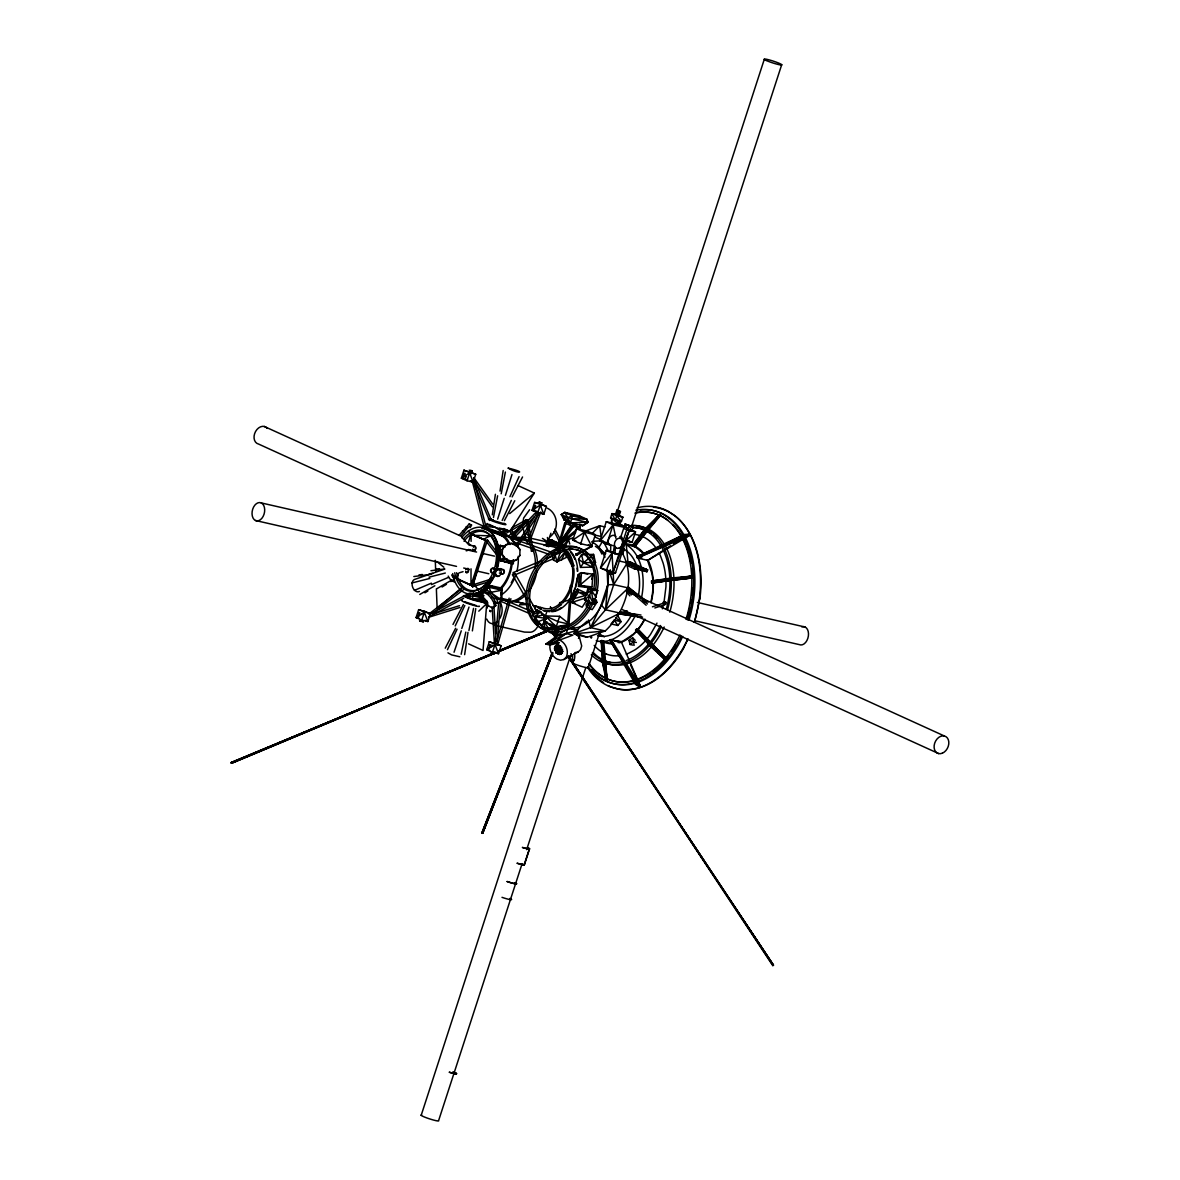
<?xml version="1.0" encoding="UTF-8"?>
<svg xmlns="http://www.w3.org/2000/svg" width="1180" height="1180" viewBox="0 0 1180 1180"><rect width="100%" height="100%" fill="white"/><g stroke="black" fill="none" stroke-linecap="round" stroke-linejoin="round"><path stroke-width="1.5" d="M468.327 542.638L471.115 534.038L487.207 540.986L472.678 585.678L470.982 585.295L471.026 568.819M471.1 541.369L471.115 534.038L487.207 540.986L471.115 534.038M458.268 573.583L456.586 578.746L472.678 585.678L472.693 582.02M519.997 555.234L516.398 560.087L510.97 561.606L505.556 559.703L502.223 555.087L502.238 549.511L505.837 544.659L511.25 543.125L516.678 545.027L520.011 549.659L519.76 555.677M502.223 555.087L502.474 549.054M569.35 628.557L572.226 628.822L572.241 626.801L574.159 627.834L574.159 629.855M619.028 516.014L619.102 511.309L616.83 510.276L615.4 514.672L619.028 516.014L620.459 511.619L616.83 510.276L617.671 515.704L619.102 511.309L620.459 511.619L616.83 510.276M505.188 533.773L527.46 521.295L526.486 519.746L526.811 520.97L527.77 520.69L526.59 519.643L512.268 527.667M610.444 570.147L609.868 573.716L612.995 572.108L629.22 530.366L615.577 572.698L612.45 574.306L609.868 573.716L609.986 570.132M610.562 552.211L610.798 545.042M611.491 523.537L611.653 518.168L617.937 523.846L627.288 528.109L613.113 572.153L600.532 567.978L606.255 550.381L618.822 554.556L606.255 550.381M637.141 596.106L627.362 588.628L628.085 587.286L648.115 602.198M457.176 578.908L458.179 580.118L458.725 578.908M513.477 560.117L513.3 563.538L511.884 563.893L499.819 560.323L498.712 545.691L504.981 546.428M557.388 631.698L555.588 636.286L556.208 626.875L559.63 616.314L545.455 615.916L546.738 611.963M578.48 586.357L579.395 573.569L581.475 572.669L592.906 574.129L591.976 586.932L589.897 587.817L578.48 586.357L592.906 574.129L591.77 579.262M567.536 625.887L569.586 598.437M570.264 589.292L570.53 585.634L571.695 585.56L568.893 626.093M479.006 600.06L486.706 603.585L483.033 650.475L468.549 643.838M593.26 558.022L593.54 554.379L581.534 554.718L578.539 559.379L580.53 567.418L592.522 567.093L595.531 562.432L593.54 554.379L583.525 562.757L580.53 567.418M541.532 560.707L513.064 572.639L514.023 575.132M495.202 642.805L498.668 602.892M496.839 644.959L501.426 592.331M554.526 648.867L554.703 646.935L556.945 644.752L560.323 645.814L562.772 651.449L561.09 654.295L557.801 654.074L554.526 648.867L556.237 652.761L559.526 654.605M556.945 644.752L556.237 652.761L561.09 654.295M534.555 620.061L534.909 616.712L540.632 611.683L546.428 618.482L541.974 625.341L538.404 623.719L534.555 620.061L538.124 621.683L541.974 625.341M614.824 554.231L615.562 547.077M490.349 611.137C489.331 610.355 491.632 612.125 489.685 610.753M464.625 654.635L467.988 632.362M472.369 630.887L475.747 608.6M492.311 514.849L495.408 494.287M500.055 491.101L503.167 470.525M522.888 522.828L523.669 517.99L529.628 509.716M613.335 552.343L614.19 547.004M651.154 601.018L652.378 594.145A50.401 33.35 -77.1 0 0 652.924 582.153M664.03 602.154L665.933 586.917A62.024 41.049 -77.1 0 0 663.116 563.096L660.608 556.208A61.493 40.695 -77.1 0 0 659.089 553.037M699.784 598.732L694.607 622.081M493.461 517.533L497.621 495.792M501.205 493.786L505.379 472.059M582.994 518.477L579.056 515.69L572.492 515.94L570.486 522.873L582.728 525.661L588.23 522.194L586.77 519.2L579.056 515.69L564.778 512.43L561.326 514.583L564.247 520.041L570.486 522.873L588.23 522.194M472.915 535.042C472.162 533.508 472.826 533.714 472.59 535.042M461.159 654.266L465.79 632.111M468.917 630.518L473.534 608.379M591.165 603.039L593.54 604.116L597.729 590.487L594.159 588.864L587.788 588.864L584.557 599.838L589.971 602.493L584.557 599.838L589.484 595.723L591.357 590.487L597.729 590.487L587.788 588.864L588.333 592.272M596.21 597.183L591.357 590.487L585.914 594.101L589.484 595.723L588.127 601.461L593.54 604.116L591.357 590.487L587.788 588.864M662.364 608.821L663.278 605.502M472.678 585.678L485.511 540.587L470.982 585.295L456.586 578.746L458.459 573.628M496.721 641.256L509.141 598.157M497.518 645.239L510.911 598.688M558.627 644.87L556.237 652.761L562.24 653.189M575.796 532.018L558.966 545.824L558.184 545.396L564.748 522.784L566.046 523.242L560.78 540.366M553.464 560.175L555.116 554.939L566.371 549.939L566.061 557.624L557.034 561.813L553.464 560.175L551.547 553.317M497.65 519.126L504.214 498.314M505.409 495.379L511.973 474.567M418.664 609.647L416.083 617.568L421.747 620.134L427.868 621.536L430.435 613.615L418.664 609.647L430.435 613.615M463.947 470.274L461.365 478.195L467.029 480.762L473.15 482.163L475.732 474.242L463.947 470.274L475.732 474.242M421.747 620.134L424.771 611.034M489.317 641.802L486.735 649.723L492.399 652.289L498.521 653.691L501.102 645.77L489.317 641.802L501.102 645.77M537.697 512.931L540.72 503.816L534.599 502.429L532.018 510.35L543.803 514.318L546.384 506.397L542.136 504.465M492.399 652.289L495.423 643.189M547.343 546.296L548.449 542.859M559.526 543.832L549.733 539.747L549.438 540.632L552.447 540.381L558.494 543.125M548.479 546.665L549.6 543.198L547.904 542.417L547.609 543.302L552.579 544.526L547.609 543.302L562.757 545.898M547.49 539.245L552.447 540.381L552.166 541.251L558.332 543.611M572.285 526.546L571.135 525.749L558.096 545.293L559.128 545.676L572.285 526.546L572.521 523.345L567.846 521.206M576.519 528.655L572.802 540.101L580.737 543.715L591.608 546.192L595.325 534.747L587.404 531.133L576.519 528.655L584.454 532.269L595.325 534.747M580.678 525.203L579.823 527.844L571.666 525.985L565.441 523.138L566.297 520.498L571.666 525.985M580.737 543.715L584.454 532.269L587.404 531.133M606.269 521.722L613.069 524.82L623.94 527.298L617.14 524.2L606.269 521.722L599.971 541.089L606.771 544.172L614.544 545.957M616.491 514.672L611.963 513.639L610.532 518.035L621.388 521.604L622.819 517.209L619.618 515.749M421.172 1115.351L570.574 655.549M616.019 515.69L764.271 59.383M609.868 573.716L615.577 572.698L606.314 570.604L613.054 551.93M620.267 538.596L625.09 524.156L633.129 526.885L631.713 531.28L623.659 528.552M574.262 633.336L590.59 627.642L601.21 605.001L607.788 584.764L607.154 570.663M522.121 863.627L438.606 1120.617A9.307 0.944 18 0 1 429.092 1118.714A9.307 0.944 18 0 1 421.584 1114.982M526.663 849.63L585.737 667.806M622.657 554.172L624.368 548.921M626.064 543.685L627.2 540.189M631.743 526.192L781.721 64.649M524.259 864.601L529.407 848.759M599.779 632.111L588.274 667.541A9.307 0.944 18 0 1 582.728 666.744A9.307 0.944 18 0 1 572.639 663.219M524.422 864.66L529.569 848.818M575.87 634.648L587.242 637.244L605.207 630.976C625.975 611.771 636.61 577.286 621.624 551.842M663.647 601.682L663.072 603.437L664.207 603.953L665.564 604.263L666.139 602.508L663.647 601.682L666.139 602.508M663.676 603.29L664.738 604.706L664.856 603.128M499.494 528.124L502.474 528.802L505.438 534.334L504.568 536.959L482.812 527.962L483.24 526.649L488.771 524.245L493.447 526.383M461.793 628.468L469.006 607.066M454.049 652.23L461.262 630.813M500.895 593.496L502.016 588.215L489.11 585.265L479.021 592.286L479.301 594.44L482.605 596.048M552.727 553.863L555.116 554.939L557.034 561.813L560.471 551.916L558.096 550.824M546.237 546.296L550.913 533.242M568.17 627.966L566.12 633.557L555.101 641.743L545.868 644.103L549.954 645.032L559.173 642.672L555.101 641.743L572.92 635.106L566.12 633.557L556.886 635.917L545.868 644.103L559.173 642.672M558.804 630.769L556.886 635.917L565.353 629.958M526.87 543.7L537.755 514.687M528.625 544.304L540.794 511.884M470.053 471.661L467.029 480.762L467.487 479.582M622.14 548.966L629.235 530.38M486.455 540.809C488.284 538.582 488.284 543.552 486.249 541.355L497.252 555.529M482.31 832.593L482.119 833.316L552.668 653.661L482.664 833.331L551.871 653.735M560.058 548.036L562.27 547.077M540.868 607.243L541.163 609.175M482.119 833.316L552.727 652.437L482.664 833.331L481.912 832.859L551.856 653.691M481.912 832.859L551.547 655.151M554.998 629.928L556.208 626.875L568.111 624.633M587.891 601.726L586.018 604.662L586.637 607.081L589.336 600.591M586.829 599.927L582.153 607.228L571.813 602.449L577.581 589.13L586.445 593.23M624.692 541.915L625.887 542.874L624.279 542.874M626.034 542.52L628.07 562.934L626.315 563.273M509.922 496.677L519.082 476.617M502.178 520.424L511.324 500.364M455.215 625.961L464.817 605.473M447.456 649.693L457.058 629.206M565.486 545.883L568.524 539.408L573.421 537.711M561.444 560.161L566.371 549.939L563.996 548.862M684.105 647.009L688.043 639M656.98 623.084L650.505 634.398A62.024 41.049 -77.1 0 1 646.699 639.324M512.135 496.928L522.548 476.986M504.376 520.66L514.79 500.733M453.002 624.441L463.401 604.499M445.244 648.189L455.657 628.247M470.215 527.549L471.558 525.041L469.168 523.964L459.345 535.012L460.746 536.207L467.649 527.829L471.558 525.041M520.011 549.659L516.427 545.47L511.014 543.567L505.586 545.101L502.238 549.511M421.939 613.969L421.083 614.588M516.398 560.087L511.22 561.178L505.807 559.261L502.459 554.63M567.919 656.478L773.475 965.107L772.753 965.594L568.2 656.272L773.431 965.166L772.753 965.594M549.821 627.642L552.845 629.014L554.939 625.194M560.323 645.814L556.237 652.761L562.772 651.449M501.294 529.127L509.908 531.354L534.348 493.063L518.271 485.673M571.017 599.351L577.581 589.13L578.362 592.213L571.813 602.449L574.985 603.01M586.637 607.081L589.44 602.7M515.985 545.485L537.608 512.076M517.489 546.458L539.098 513.079M497.636 553.037L487.724 540.293L486.573 541.296M574.173 653.587C575.796 655.062 573.908 664.193 572.787 660.092M526.59 519.643L526.9 521.029M571.12 527.652L557.978 544.924L558.804 545.735L558.155 544.732L579.188 527.475L580 528.566L579.188 527.475M562.432 541.325L574.483 525.498M648.203 529.201L659.443 514.701L644.855 529.024L633.365 546.311L634.707 546.62L645.962 532.106M625.194 526.575L617.937 523.846L619.913 521.339L613.069 518.802M557.034 561.813L566.371 549.939L560.058 550.175M651.567 524.259L653.823 521.53M656.065 518.787L659.443 514.701L645.991 529.54L633.365 546.311L660.594 515.218L645.991 529.54L644.855 529.024L632.229 545.794L641.699 534.982M634.707 546.62L660.594 515.218M590.531 637.244L591.313 638.159L591.8 637.053M575.914 554.143L576.548 555.382L591.947 546.148L575.914 554.143L576.548 555.382M591.269 545.691L591.918 546.93M555.647 631.374L553.391 634.058L548.848 631.993M615.547 617.76L621.019 621.683L614.22 620.134L611.034 623.925L617.833 625.474L621.019 621.683L618.231 616.373M561.665 547.579L568.524 539.408L569.748 544.039M526.649 599.499L512.385 574.719L514.598 573.377M549.851 536.929C559.63 529.687 558.14 513.477 547.284 508.152M652.348 522.814L659.443 514.701M558.966 545.824L558.155 544.732M489.656 610.34L490.467 611.756L490.865 610.679M510.704 537.284L526.28 519.938M586.327 595.222L559.718 602.67L559.364 604.425L560.766 605.237M578.466 638.454L579.469 637.377L574.114 632.598M565.618 553.641L572.182 566.312L572.831 565.943M510.394 539.068L536.782 511.456M511.692 540.411L534.304 516.722M574.114 633.867L577.684 630.135L569.763 628.335M592.065 533.596L599.72 525.749L605.045 526.959M549.983 645.15A11.181 8.009 62.1 0 0 556.857 659.03L560.515 660.195L563.848 659.532L566.282 657.157C569.129 651.006 565.825 642.997 559.807 640.135M563.848 659.532L578.156 651.994L580.59 649.62L581.696 645.947L579.469 637.377M561.71 647.422L556.237 652.761L554.703 646.935M478.8 611.166L486.706 603.585L473.239 598.555M471.425 473.652L470.289 473.357M503.403 523.551L491.19 519.864L493.329 519.893M540.322 505.217L541.34 505.63M447.943 652.835L451.616 654.9L459.861 656.788M572.92 660.623L574.262 660.24M665.004 601.992L663.072 603.437L665.564 604.263L664.768 602.198L664.428 603.747M532.475 614.072L537.062 610.06L540.632 611.683L532.888 614.514M575.279 631.58L587.212 621.108M504.435 557.108L499.819 560.323L513.3 563.538L513.241 560.146M461.306 588.024L437.131 608.438L436.364 588.82M509.716 513.58L534.348 493.063M486.662 540.897L487.65 540.248M494.214 601.682L497.532 603.29L501.795 600.192L502.016 590.221L489.095 587.286L479.301 594.44L482.841 595.369M527.917 520.38L526.118 520.557L527.917 520.38L533.212 550.957L531.442 551.252M428.93 613.969L460.997 589.248M432.898 613.231L463.504 589.631M485.452 602.316L486.912 601.21C481.101 596.726 489.612 608.054 486.912 601.21M632.229 635.061L623.01 641.035L618.246 642.658M492.635 607.98L495.821 605.591C495.452 599.44 490.998 593.525 485.201 591.446L482.015 593.835C482.384 599.986 486.839 605.9 492.635 607.98L493.992 606.963M483.829 592.463L487.34 594.056L488.697 593.038M495.821 605.591L494.45 606.609L493.904 602.803L491.19 598.009L492.547 596.992M493.904 602.803L495.275 601.771M507.651 536.546L522.489 525.72M522.298 539.142L525.262 536.989L548.582 542.299L547.387 537.475M544.128 545.558L548.582 542.299L542.446 538.404M551.06 624.205L552.771 626.787L545.249 631.58L541.827 626.418M632.746 645.106L630.032 644.487L629.029 640.46L632.642 637.82L635.179 640.298M630.032 644.487L633.645 641.846L636.359 642.466M571.887 585.841L570.53 585.634M626.374 562.58L628.07 562.934M579.365 524.643L582.728 525.661L587.611 522.371L586.77 519.2L572.492 515.94L564.778 512.43L561.326 514.583L570.486 522.873L564.778 512.43L567.846 513.728M562.064 627.908L566.503 626.55M647.702 560.367L689.415 535.558L688.722 534.216L684.149 534.555L636.802 556.695L637.495 558.037L647.702 560.367L662.895 550.677M665.933 548.744L670.491 545.839M673.529 543.906L678.087 541M548.258 629.663L545.249 631.58L543.98 622.922M424.948 592.817L427.883 591.003M442.058 587.006L446.453 584.307M450.863 581.593L453.784 579.793M601.21 605.001L605.502 609.78L620.12 613.113L617.037 614.957L627.126 610.783M419.77 594.469L434.845 585.752M436.88 588.673L451.955 579.955M502.724 533.021L507.489 530.351M429.358 614.441L469.257 593.23M428.517 616.963L463.637 598.304M466.823 596.608L471.617 594.056M552.093 640.784L555.028 639.221M627.303 588.584L628.615 587.286L627.303 588.584L646.153 605.251M562.58 649.413L556.237 652.761L555.559 645.475M545.868 644.103L566.12 633.557L577.684 630.135L574.572 631.079M572.226 628.822L574.159 627.834M479.021 592.286L489.095 587.286L489.11 585.265L502.016 590.221L487.561 592.935M573.259 565.722L565.589 549.615M620.12 613.113L590.59 627.642L588.54 619.943M592.493 604.381L596.888 602.346L596.269 599.927L593.481 598.629M469.788 597.39L465.303 596.357L473.667 596.033L484.552 598.511L479.006 600.915L471.528 599.204L465.303 596.357L473.224 593.319L478.077 595.546M668.618 542.918L636.802 556.695L641.891 557.86M680.344 537.844L683.692 536.399M688.722 534.216L637.495 558.037L640.666 558.361M414.372 590.398L431.408 583.156M431.482 584.587L448.518 577.359M546.547 558.597L553.258 555.795M537.652 565.338L515.881 574.468A32.553 21.55 -77.1 0 1 501.058 594.971M541 563.937L554.394 558.317M493.358 652.997L231.265 762.988L493.904 652.865M499.022 650.814L547.771 630.238M498.683 650.74L548.081 630.223M231.265 762.988L493.653 653.366M495.63 652.909L231.59 763.283L231.206 762.501L493.653 653.278M499.066 651.537L548.169 631.02M551.237 625.739L554.172 624.515M552.845 629.014L555.765 627.804M649.516 645.401L666.346 658.632L638.026 629.117L635.607 630.091L649.516 645.401L665.269 659.9L657.88 652.201M538.404 623.719L538.124 621.683L546.428 618.482L543.98 616.388M583.82 531.649L599.72 525.749L601.107 536.487L592.994 534.629M561.326 514.583L567.846 517.548L572.492 515.94M639.162 686.731L640.445 686.303L621.255 641.743L609.78 639.855L635.489 684.282L639.162 686.731L637.038 681.789M444.58 569.188L414.239 579.557A6.505 4.514 71.1 0 0 412.838 587.684A6.505 4.514 71.1 0 0 419.431 591.446M652.437 606.815L664.001 603.01M654.826 607.98L664.738 604.706M571.813 602.449L585.324 598.098M433.252 613.895L459.477 605.679M428.576 617.317L460.038 607.449M481.012 600.885L484.508 599.779M488.255 581.917L472.634 586.755L472.089 585.118L489.435 579.616M627.509 588.702L628.557 587.242L647.466 603.953M466.218 550.839L470.215 549.644M459.064 572.861L463.047 571.666M507.017 558.642L500.379 560.589L498.712 545.691L502.164 546.709M566.046 523.242L564.748 522.784M557.904 545.057L559.128 545.676M559.202 545.514L547.904 542.417L562.742 545.809M429.033 577.168L445.332 573.038M411.923 582.964L429.845 578.421M671.494 579.823L692.586 577.875L651.625 582.802L671.42 578.023L692.513 576.076L651.625 582.802L651.552 580.988L671.42 578.023M539.231 612.199L537.062 610.06L543.892 614.883L534.909 616.712L532.519 615.621M574.808 652.658L578.156 651.994M482.605 593.835L479.301 594.44L489.095 587.286L490.88 592.331L497.031 599.101L501.795 600.192L485.836 589.336M652.968 583.097L663.75 581.179M667.349 580.545L670.948 579.911M532.593 551.252L531.693 551.34M553.332 553.037L560.471 551.916M617.14 524.2L613.069 524.82L599.971 541.089L606.196 542.505M609.5 543.774L606.771 544.172L613.069 524.82L615.886 538.257M654.708 581.062L658.307 580.59M663.706 579.881L667.305 579.409M672.703 578.687L676.302 578.215M681.701 577.507L692.513 576.076L680.049 577.581M516.781 538.065L525.262 536.989L526 540.514M430.951 570.736L444.742 568.966M413.841 576.533L431.069 574.336M667.585 579.07L651.552 580.988L652.894 581.298M672.925 578.436L676.479 578.008M651.625 582.802L692.586 577.875M436.128 569.055L439.535 568.701M419.018 574.867L422.425 574.513M429.24 573.804L432.662 573.451M548.862 628.94L543.729 621.196L556.208 626.875L563.332 626.182M574.439 633.749L605.207 630.976L590.59 627.642L605.502 609.78L628.291 587.95L613.689 584.616L607.788 584.764L605.502 609.78L613.689 584.616L627.332 562.86L619.22 561.016M592.537 541.355L601.195 540.75M484.552 598.511L471.528 599.204L474.109 594.72L473.224 593.319L473.667 596.033L483.726 595.9M231.206 762.501L495.836 652.643L231.59 763.283L231.501 762.487M595.531 562.432L583.525 562.757L578.539 559.379M572.58 566.489L571.71 565.279L574.011 565.22M519.539 604.765L526.605 604.573M474.478 535.337L492.252 535.912M548.833 540.263L552.447 540.381M465.495 477.93L466.307 476.41M567.846 517.548L571.297 518.654L586.77 519.2M491.927 644.944L492.532 646.094L491.676 646.729M613.482 643.351L608.821 643.071L601.549 640.371M482.9 594.661L479.301 594.44L482.517 595.177M626.919 561.754L630.253 562.034L647.584 569.925L647.024 571.681L634.309 568.79L626.418 565.191M494.125 533.154L505.438 534.334L502.813 531.929M483.8 595.708L474.109 594.72L470.864 593.23M591.976 586.932L580.56 585.472L579.395 573.569M641.005 615.031L619.898 612.096L619.323 613.01L619.692 613.939L641.419 617.361M642.584 617.125L619.721 613.939L619.441 613.04L619.928 612.096L636.212 614.662M557.668 543.493L559.32 543.729L548.936 540.47M476.292 605.576L464.374 601.623M614.692 640.666L621.255 641.743M626.285 544.378L635.194 546.841L642.849 552.963M550.16 541.458L555.397 542.328L548.538 540.764M586.327 593.629L578.362 592.213L585.752 595.635M480.88 601.269A9.307 0.944 18 0 1 469.109 598.585A9.307 0.944 18 0 1 466.498 596.062L469.67 596.638M469.832 545.13L474.935 546.251M465.952 479.242L461.365 478.195L469.611 472.841L473.15 482.163L470.319 480.88M615.4 514.672L616.757 514.981M546.384 506.397L534.599 502.429M629.132 530.38L635.519 531.841L632.097 542.402L625.71 540.942L635.519 531.841L632.318 530.38M571.297 518.654L587.611 522.371M538.139 511.737L532.018 510.35L540.263 505.011L543.803 514.318L540.971 513.034M562.727 515.896L564.247 520.041L567.742 520.837M575.914 540.809L572.802 540.101L584.454 532.269L591.608 546.192L588.437 544.747M627.067 561.311L638.911 566.813L627.686 562.919M560.869 546.709L546.251 542.682M628.011 562.654L638.911 566.813M505.704 536L527.15 540.897M530.72 541.709L559.32 548.228M261.223 502.916A9.307 6.151 -77.1 0 1 261.842 518.345A9.307 6.151 -77.1 0 1 252.033 513.875A9.307 6.151 -77.1 0 1 261.223 502.916L476.587 552.048M481.971 553.287L494.538 556.149M697.336 602.434L805.011 627.008M255.514 520.513L456.513 566.385M463.696 568.023L469.079 569.247M476.248 570.884L488.815 573.746M695.197 620.842L799.303 644.605A9.307 6.151 -77.1 0 0 808.374 636.02A9.307 6.151 -77.1 0 0 801.795 626.89M638.026 629.117L636.684 628.807L635.607 630.091L643.351 637.864M500.836 598.216L509.775 600.266M513.344 601.077L527.652 604.337M533.006 605.561L540.16 607.199M514.008 601.254L526.575 604.116M640.784 634.073L635.607 630.091L666.346 658.632L636.684 628.807L650.593 644.118M568.111 623.925L557.919 621.595L545.455 615.916L556.208 626.875L561.739 629.633M547.137 621.978L543.729 621.196L552.771 626.787L549.851 625.09M614.883 641.02L619.972 642.186M602.67 641.197L601.328 640.888L602.066 660.712L605.974 679.252L607.125 679.783L603.806 641.714L601.328 640.888L603.216 661.228L607.125 679.783L605.9 669.252M603.806 641.714L601.328 640.888L602.434 650.033M494.863 625.326L524.481 632.097L530.351 632.229A11.918 7.891 -77.1 0 0 537.357 627.111M419.136 618.261L416.083 617.568L424.328 612.214L427.868 621.536L425.036 620.252M489.803 650.416L486.735 649.723L494.981 644.383L498.521 653.691L494.273 651.758M468.416 549.467L473.505 550.662M589.897 587.817L580.56 585.472L581.475 572.669L587.699 574.247M504.627 534.658L509.332 536.384M508.3 536.325L505.763 535.573M493.491 598.172L497.031 599.101L497.532 603.29M486.706 603.585L472.974 599.012M469.257 470.112L469.566 470.392M541.9 502.695L542.195 502.99M547.653 540.499L550.927 541.369L549.025 541.104L549.895 542.372L560.264 545.632M490.836 653.086L491.146 653.381M558.288 544.732L549.26 541.576M546.488 541.974L560.972 546.399M482.812 527.962L505.438 534.334L495.01 527.106L483.24 526.649L505.438 534.334L502.208 532.844M629.029 640.46L633.645 641.846L634.102 645.416M564.247 520.041L567.61 521.058M626.315 561.842L631.58 563.48L630.253 562.034L640.917 568.17M611.963 513.639L622.819 517.209L611.963 513.639L615.341 520.232L616.771 515.822L621.388 521.604M625.09 524.156L633.129 526.885L625.09 524.156L627.627 530.351L629.058 525.956L631.713 531.28M626.742 564.232L647.584 569.925L634.309 568.79L634.884 567.02L633.542 565.574L647.584 569.925L627.804 562.816M558.951 545.175L547.55 541.31M578.613 634.235L587.242 637.244M508.669 537.313L551.281 552.196M512.71 541.65L548.494 554.143M640.342 569.291L647.024 571.681L643.867 570.25M625.68 540.057L632.097 542.402L628.881 540.942M513.108 560.19L513.3 563.538L500.379 560.589L500.143 545.322L504.701 547.004M500.143 545.322L504.789 547.122M548.7 542.874L553.597 544.791M549.6 543.198L555.22 545.425L555.514 544.541L547.859 541.06M500.143 598.083L533.478 612.287M501.058 601.402L529.392 613.482M579.601 524.245L582.728 525.661M575.147 525.705L579.823 527.844L572.521 523.345M594.705 536.885L601.284 539.88M595.399 546.296L605.694 553.656M626.993 563.435L634.884 567.02L627.657 563.052M553.759 542.343L549.733 539.747L563.332 545.942M606.314 570.604L600.532 567.978L612.037 553.007L613.113 572.153M264.261 426.452L483.697 526.31M627.745 591.873L636.123 595.679M639.472 597.213L944.339 735.966M459.551 535.528L258.538 444.049A9.307 6.903 -65.5 0 1 255.573 431.482A9.307 6.903 -65.5 0 1 267.27 428.414M622.037 609.47L632.082 614.043M635.43 615.577L938.616 753.563M541.502 613.807L543.892 614.883M544.039 617.391L546.428 618.482L534.909 616.712L538.124 621.683M484.774 601.122L487.606 602.405M503.742 528.522L509.908 531.354M498.108 533.994L504.568 536.959L501.957 534.997M466.498 596.048L469.728 597.523M594.101 601.062L596.888 602.346L592.198 609.662L589.41 608.379M592.522 567.093L583.525 562.757L581.534 554.718M458.283 579.129L470.982 585.295M549.733 539.747L558.597 544.467M624.589 526.634L620.518 524.436L619.913 521.339M667.615 510.999L675.049 515.852A92.969 61.537 -77.1 0 1 698.84 561.238A93.087 61.611 -77.1 0 1 699.401 598.585A92.719 61.36 -77.1 0 1 694.224 622.303M476.705 592.64L481.927 596.564M642.731 600.384L645.519 602.523M559.63 616.314L568.539 623.306M436.703 561.459L443.857 567.241M469.168 523.964L470.569 525.159M466.233 526.649L467.649 527.829M462.501 530.852L463.902 532.062M467.944 542.726L471.071 545.588M652.289 645.121L666.346 658.632M526.177 533.419L529.466 536.664M651.08 645.637L654.959 649.531M657.54 652.127L665.269 659.9M487.34 594.056L491.19 598.009M484.626 600.163L487.738 603.364M636.949 630.4L643.1 636.802M461.675 537.003L469.065 545.13M626.934 589.336L631.433 594.927M626.477 591.667L629.855 595.871M473.224 593.319L475.156 595.856M473.814 477.62L492.812 504.244M510.748 529.378L518.138 539.732M474.434 481.661L492.37 506.81M509.259 530.469L515.586 539.334M614.22 620.134L617.833 625.474M555.426 636.153L553.435 633.041L555.441 636.109M773.431 965.166L568.642 655.992L773.048 965.373M552.712 633.527L555.765 638.115M621.152 657.998L609.78 639.855L636.772 683.854L640.445 686.303L630.592 665.048M468.372 530.867L469.212 532.254M514.804 573.318L526.398 593.452M529.068 598.098L537.092 612.037M529.319 604.145L534.673 613.438M472.074 584.985L472.384 585.841M485.083 599.824L487.281 603.703M647.304 559.748L652.068 573.981A50.401 33.35 -77.1 0 1 652.835 580.472M608.644 551.65L602.936 540.632L598.658 547.771L601.933 554.113M554.91 529.024L563.952 546.443M554.113 531.457L563.155 548.877M570.973 653.661L572.625 656.876M563.185 546.045L559.94 544.526M453.872 575.825L455.185 578.48M589.484 595.723L593.54 604.116M473.578 478.062L491.264 519.997M472.575 480.334L489.553 520.572M472.634 586.755L472.31 585.914M609.116 570.619L613.689 584.616L613.202 572.079M602.066 660.712L607.125 679.783L602.464 641.419L603.216 661.228M473.8 479.965L485.821 526M472.074 480.496L484.095 526.531M632.642 637.82L633.645 641.846M556.208 626.875L556.99 630.091M554.394 631.462L555.588 636.286M522.888 527.327L525.262 536.989M617.332 520.749L617.937 523.846M526.442 522.342L531.413 551.119M485.954 600.222L486.411 603.304M605.311 673.78L605.974 679.252L605.502 673.824M603.481 648.218L604.086 653.469M604.691 658.735L605.502 665.756M493.933 606.49L495.63 633.734M492.119 606.771L494.376 643.115M435.273 560.294L435.686 570.987M572.403 655.092L572.566 660.402M611.653 518.168L611.742 523.596M645.696 640.475A62.024 41.049 -77.1 0 1 634.928 649.87L629.161 652.983A61.493 40.695 -77.1 0 1 626.241 654.133M620.37 655.564A61.493 40.695 -77.1 0 1 606.225 653.971M634.604 534.378A61.758 40.872 -77.1 0 1 644.133 537.284A61.493 40.695 -77.1 0 1 656.493 548.671M606.181 654.104A61.758 40.872 -77.1 0 1 594.174 645.386M687.719 639.132A92.719 61.36 -77.1 0 1 677.202 657.393A93.087 61.611 -77.1 0 1 653.72 680.742A92.999 61.552 -77.1 0 1 618.733 689.179L610.458 686.893A92.999 61.552 -77.1 0 1 587.419 667.26M643.823 620.474A50.401 33.35 -77.1 0 1 637.436 629.825M636.418 630.99A50.401 33.35 -77.1 0 1 632.17 635.209M637.023 507.857A92.999 61.552 -77.1 0 1 667.6 510.999M653.41 507.179A92.719 61.36 -77.1 0 1 699.873 598.939M684.179 647.26A92.719 61.36 -77.1 0 1 608.039 685.551M603.555 682.586A92.719 61.36 -77.1 0 1 596.49 676.937M595.399 675.845A92.719 61.36 -77.1 0 1 592.227 672.32M499.745 602.213A11.918 7.891 -77.1 0 1 499.789 618.527M497.739 621.211A11.918 7.891 -77.1 0 1 486.779 619.087M486.75 608.6A11.918 7.891 -77.1 0 1 488.24 605.281M535.248 609.205A11.918 7.891 -77.1 0 1 537.313 610.783M625.769 543.906A50.681 33.541 -77.1 0 1 643.085 552.594M647.953 559.925A50.681 33.541 -77.1 0 1 651.065 602.847M644.914 619.131A50.681 33.541 -77.1 0 1 619.633 642.761M613.438 643.823A50.681 33.541 -77.1 0 1 603.142 641.817M625.695 544.378A50.681 33.541 -77.1 0 1 641.654 597.05M635.489 615.282A50.681 33.541 -77.1 0 1 596.239 640.696M604.44 636.831A45.489 30.105 -77.1 0 1 598.968 633.262M623.925 549.216A45.489 30.105 -77.1 0 1 638.439 595.502M630.562 616.83A45.489 30.105 -77.1 0 1 597.508 635.651M636.123 525.911A70.682 46.787 -77.1 0 1 664.694 544.865M665.579 546.399A70.682 46.787 -77.1 0 1 669.783 612.154M664.178 627.023A70.682 46.787 -77.1 0 1 627.48 663.617M624.456 664.428A70.682 46.787 -77.1 0 1 600.089 660.299M631.905 525.248A70.682 46.787 -77.1 0 1 667.497 610.001M661.449 626.403A70.682 46.787 -77.1 0 1 626.285 662.481M623.247 663.426A70.682 46.787 -77.1 0 1 591.298 654.841M646.301 530.469A68.647 45.43 -77.1 0 1 651.08 533.168M653.764 535.189A68.647 45.43 -77.1 0 1 657.142 538.36M610.901 662.57A68.647 45.43 -77.1 0 1 604.086 660.387M602.464 659.591A68.647 45.43 -77.1 0 1 593.26 652.496M632.347 527.77A68.647 45.43 -77.1 0 1 644.649 529.776M632.023 527.254A68.647 45.43 -77.1 0 1 660.859 545.706M662.526 548.715A68.647 45.43 -77.1 0 1 666.42 608.821M660.358 625.503A68.647 45.43 -77.1 0 1 626.182 660.549M623.247 661.464A68.647 45.43 -77.1 0 1 592.213 653.13M640.371 510.025A88.825 58.779 -77.1 0 1 683.176 533.611M685.477 537.8A88.825 58.779 -77.1 0 1 688.913 620.282M682.748 636.33A88.825 58.779 -77.1 0 1 591.578 669.621M635.843 510.202A88.825 58.779 -77.1 0 1 687.557 619.972M681.391 636.02A88.825 58.779 -77.1 0 1 588.024 666.626M634.884 513.182A86.273 57.097 -77.1 0 1 667.998 520.277M672.807 524.495A86.273 57.097 -77.1 0 1 681.067 535.278M682.822 538.419A86.273 57.097 -77.1 0 1 685.934 545.175M686.524 546.694A86.273 57.097 -77.1 0 1 690.92 563.199M691.687 568.524A86.273 57.097 -77.1 0 1 692.203 573.981M692.291 588.009A86.273 57.097 -77.1 0 1 691.76 594.676M691.141 599.691A86.273 57.097 -77.1 0 1 690.61 603.024M689.651 608.01A86.273 57.097 -77.1 0 1 686.657 619.471M675.373 645.121A86.273 57.097 -77.1 0 1 671.494 651.227M668.367 655.52A86.273 57.097 -77.1 0 1 651.994 671.789M650.519 672.821A86.273 57.097 -77.1 0 1 644.531 676.465M643.012 677.246A86.273 57.097 -77.1 0 1 636.89 679.798M633.808 680.742A86.273 57.097 -77.1 0 1 588.953 663.411M635.755 512.695A86.273 57.097 -77.1 0 1 685.993 619.323M680.005 634.899A86.273 57.097 -77.1 0 1 589.322 664.635M501.367 535.381A31.152 20.621 -77.1 0 1 508.61 543.847M511.353 563.199A31.152 20.621 -77.1 0 1 500.069 588.407M492.325 534.466A32.553 21.55 -77.1 0 1 498.344 548.317M498.609 550.175A32.553 21.55 -77.1 0 1 498.624 560.043M498.432 561.71A32.553 21.55 -77.1 0 1 496.515 569.999A2.331 1.726 -65.5 0 0 495.703 570.796M494.7 574.704A32.553 21.55 -77.1 0 1 480.231 591.195M478.829 589.794A28.836 19.087 -77.1 0 1 473.593 583.171M484.184 539.142A28.836 19.087 -77.1 0 1 491.809 535.823M464.035 541.296A30.12 19.942 -77.1 0 1 491.19 536.457M492.075 537.549A30.12 19.942 -77.1 0 1 494.995 542.83M495.541 544.334A30.12 19.942 -77.1 0 1 495.925 566.326M491.308 577.728A30.12 19.942 -77.1 0 1 459.05 580.56M457.87 577.625A30.12 19.942 -77.1 0 1 456.66 572.698M481.868 528.463A33.011 21.845 -77.1 0 1 496.824 570.132M494.995 574.911A33.011 21.845 -77.1 0 1 469.832 593.275M461.66 537.697A33.94 22.464 -77.1 0 1 490.334 531.634A33.94 22.464 -77.1 0 1 496.043 570.088M494.833 573.377A33.94 22.464 -77.1 0 1 471.218 594.145A33.94 22.464 -77.1 0 1 452.707 573.554M463.401 539.024A30.975 20.503 -77.1 0 1 489.272 534.422A30.975 20.503 -77.1 0 1 494.228 569.262M493.137 572.271A30.975 20.503 -77.1 0 1 471.69 591.21A30.975 20.503 -77.1 0 1 454.743 572.713M594.912 598.555A44.412 32.981 -65.5 0 1 534.407 621.462A44.412 32.981 -65.5 0 1 559.069 549.216A44.412 32.981 -65.5 0 1 595.472 596.918M552.845 631.359A44.412 32.981 -65.5 0 1 530.852 575.87A44.412 32.981 -65.5 0 1 586.932 553.332M562.314 550.278A42.082 31.255 -65.5 0 1 595.413 590.207M591.357 602.67A42.082 31.255 -65.5 0 1 534.466 617.582A42.082 31.255 -65.5 0 1 560.574 550.839M575.781 549.32A42.082 31.255 -65.5 0 1 593.658 589.41M589.602 601.859A42.082 31.255 -65.5 0 1 543.67 626.934M569.217 548.287A42.082 31.255 -65.5 0 1 572.566 548.582M527.784 847.742A8.142 0.826 18 0 1 528.965 849.025A8.142 0.826 18 0 1 522.356 847.417A7.965 0.811 18 0 0 528.817 848.966A7.965 0.811 18 0 0 527.667 847.727M467.796 568.273A2.331 1.534 -77.1 0 1 468.209 571.769A2.331 1.534 -77.1 0 1 465.672 571.887M465.672 569.837A2.331 1.534 -77.1 0 1 466.366 568.672M467.944 568.819A2.006 1.328 -77.1 0 1 467.796 571.813A2.006 1.328 -77.1 0 1 465.761 571.666M466.012 569.335A2.006 1.328 -77.1 0 1 466.351 568.893M473.372 546.797A2.331 1.534 -77.1 0 1 475.599 546.945A2.331 1.534 -77.1 0 1 475.009 550.219A2.331 1.534 -77.1 0 1 472.826 549.865M473.505 546.871A2.006 1.328 -77.1 0 1 475.422 547.402A2.006 1.328 -77.1 0 1 474.493 550.219A2.006 1.328 -77.1 0 1 472.782 549.098M479.301 606.122A9.307 0.944 18 0 1 469.788 604.204A9.307 0.944 18 0 1 462.28 600.473M454.285 581.888A9.307 6.446 71.1 0 1 448.223 576.091M454.329 578.731A9.307 6.446 71.1 0 1 451.704 574.896M503.978 523.242A9.307 0.944 18 0 1 502.857 524.259A9.307 0.944 18 0 1 490.393 520.129A9.307 0.944 18 0 1 491.514 519.111M504.332 529.156A9.307 0.944 18 0 1 494.818 527.254A9.307 0.944 18 0 1 487.311 523.522M493.963 572.33A2.331 2.08 -83.8 0 1 491.027 572.123A2.331 2.08 -83.8 0 1 491.293 568.849A2.331 2.08 -83.8 0 1 494.228 569.055M501.928 569.365A2.331 2.08 -83.8 0 1 504.244 572.389A2.331 2.08 -83.8 0 1 500.689 573.17M496.972 575.486A3.717 2.758 -65.5 0 1 493.668 573.362A3.717 2.758 -65.5 0 1 496.234 568.775A3.717 2.758 -65.5 0 1 499.524 570.913M496.101 574.439A2.331 1.726 -65.5 0 1 495.349 573.952M493.963 571.872A2.331 1.726 -65.5 0 1 491.219 571.872A2.331 1.726 -65.5 0 1 492.311 568.495A2.331 1.726 -65.5 0 1 494.686 569.66M502.105 569.807A2.331 1.726 -65.5 0 1 504.17 571.135A2.331 1.726 -65.5 0 1 502.577 573.996A2.331 1.726 -65.5 0 1 500.512 572.669M500.305 572.964A2.331 1.726 -65.5 0 1 499.361 573.067M498.963 569.439A2.331 1.726 -65.5 0 1 501.544 569.158M535.838 605.856A3.717 2.463 -77.1 0 1 534.953 607.479M545.263 611.019A3.717 2.463 -77.1 0 1 543.98 610.975M619.839 536.649A3.717 2.463 -77.1 0 1 622.258 541.251M610.768 545.485A5.354 3.968 -65.5 0 1 609.057 538.257A5.354 3.968 -65.5 0 1 615.783 536.487M591.623 541.9A44.648 29.544 -77.1 0 1 605.001 557.24M608.143 570.943A44.648 29.544 -77.1 0 1 573.259 628.144M570.781 552.447A32.553 21.55 -77.1 0 1 574.881 559.335M577.064 568.141A32.553 21.55 -77.1 0 1 577.315 571.356M577.094 578.008A32.553 21.55 -77.1 0 1 575.457 586.357M574.97 587.965A32.553 21.55 -77.1 0 1 570.899 597.05M561.415 607.582A32.553 21.55 -77.1 0 1 558.701 609.16M556.975 609.913A32.553 21.55 -77.1 0 1 551.739 611.019M568.406 549.32A33.246 22.007 -77.1 0 1 577.787 571.194M577.802 574.586A33.246 22.007 -77.1 0 1 551.665 611.712M549.939 611.683A33.246 22.007 -77.1 0 1 544.909 610.399M558.597 546.178A33.246 22.007 -77.1 0 1 562.064 546.428M567.315 551.001A33.246 22.007 -77.1 0 1 573.731 567.049M573.878 568.657A33.246 22.007 -77.1 0 1 562.742 602.951M561.71 604.027A33.246 22.007 -77.1 0 1 542.712 610.163M541.104 609.529A33.246 22.007 -77.1 0 1 536.649 606.505M549.452 546.443A33.246 22.007 -77.1 0 1 561.547 546.62M567.418 553.877A31.152 20.621 -77.1 0 1 570.427 559.35M571.002 560.898A31.152 20.621 -77.1 0 1 566.149 596.225A31.152 20.621 -77.1 0 1 541.945 607.597M554.762 547.417A31.152 20.621 -77.1 0 1 558.007 547.653M513.374 578.628A31.152 20.621 -77.1 0 1 511.22 582.802M506.132 534.673A32.553 21.55 -77.1 0 1 515.881 545.868M518.212 556.267A32.553 21.55 -77.1 0 1 516.899 571.253M505.925 537.638A32.553 21.55 -77.1 0 1 510.04 544.541M512.238 563.214A32.553 21.55 -77.1 0 1 500.453 589.558M518.625 537.755A32.553 21.55 -77.1 0 1 528.227 540.838M531.841 544.511A32.553 21.55 -77.1 0 1 537.461 563.893M536.989 570.574A32.553 21.55 -77.1 0 1 528.935 591.121M525.395 595.251A32.553 21.55 -77.1 0 1 506.81 601.254M516.589 537.298A32.553 21.55 -77.1 0 1 527.563 541.546M532.947 549.762A32.553 21.55 -77.1 0 1 535.159 568.436M526.885 590.649A32.553 21.55 -77.1 0 1 504.775 600.782M503.196 600.178A32.553 21.55 -77.1 0 1 500.217 598.378M452.943 1071.853A8.142 0.826 18 0 1 456.336 1073.874A8.142 0.826 18 0 1 449.344 1072.281M454.801 1072.517A8.142 0.826 18 0 1 455.967 1073.8A8.142 0.826 18 0 1 449.374 1072.192M509.849 898.452A8.142 0.826 18 0 1 510.453 899.662A8.142 0.826 18 0 1 502.002 897.331M514.996 882.625A8.142 0.826 18 0 1 515.601 883.82A8.142 0.826 18 0 1 507.12 881.578M507.149 881.49A8.142 0.826 18 0 0 515.601 883.82A8.142 0.826 18 0 0 514.967 882.714M620.193 612.538L619.721 613.939L620.193 612.538M417.912 615.635C418.163 618.984 420.08 613.408 417.912 615.635M418.767 612.995C419.018 616.344 420.935 610.768 418.767 612.995M463.18 476.322C463.416 479.67 465.348 474.095 463.18 476.322M464.035 473.682C464.286 477.03 466.203 471.454 464.035 473.682M488.505 647.761C488.756 651.109 490.674 645.534 488.505 647.761M489.361 645.121C489.612 648.469 491.544 642.894 489.361 645.121M533.773 508.447C534.024 511.796 535.941 506.22 533.773 508.447M534.629 505.807C534.879 509.155 536.797 503.58 534.629 505.807M473.593 585.649C471.735 588.776 471.69 582.861 473.593 585.649M549.039 542.933L547.948 546.428L549.039 542.933L562.639 546.134L549.039 542.933M550.411 607.11L551.444 608.615L550.411 607.11M470.628 470.422L472.325 470.982L470.628 470.422M508.211 468.121C517.755 474.065 528.286 472.826 508.211 468.121M539.172 502.075L540.883 502.65L539.172 502.075M419.564 620.813L421.26 621.373L419.564 620.813M421.599 621.27L423.31 621.845L421.599 621.27M492.208 653.41L493.904 653.971L492.208 653.41M684.149 534.555L637.495 558.037L689.415 535.558L684.843 535.897L684.149 534.555M548.317 630.725L499.199 651.272L548.317 630.71M547.83 630.725L498.742 651.242L547.83 630.725M636.772 683.854L635.489 684.282L640.445 686.303L611.063 639.413L636.772 683.854M580.309 543.479L581.416 544.039L580.309 543.479M575.766 554.482L576.858 555.043L575.766 554.482M572.521 539.452L573.598 540.234L572.521 539.452M556.046 637.893L553.007 633.306L556.046 637.893M517.209 863.259A8.142 0.826 18 0 0 523.891 864.217A7.965 0.811 18 0 1 517.209 863.244M766.204 60.46A9.307 0.944 18 0 0 781.308 65.018A9.307 0.944 18 0 0 771.484 60.549A9.307 0.944 18 0 0 766.204 60.46M942.407 753.165A9.307 6.903 -65.5 0 0 947.348 737.928A9.307 6.903 -65.5 0 0 934.678 743.208A9.307 6.903 -65.5 0 0 942.407 753.165M498.668 576.268A3.717 2.758 -65.5 0 0 500.645 570.176A3.717 2.758 -65.5 0 0 495.585 572.285A3.717 2.758 -65.5 0 0 498.668 576.268M619.175 548.095A5.354 3.968 -65.5 0 0 622.022 539.334A5.354 3.968 -65.5 0 0 614.736 542.372A5.354 3.968 -65.5 0 0 619.175 548.095"/></g></svg>
